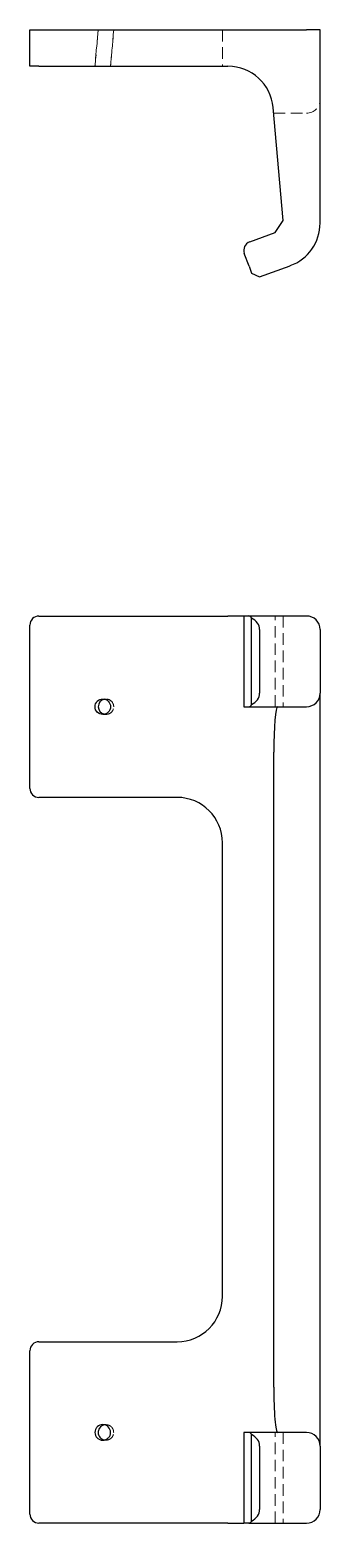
# Model space of a CAD drawing. Header units: millimetres. Extents: x 67 to 237, y 7 to 172.
# Drawn here: x 67 to 99, y 7 to 171.6 of the extents above.
import ezdxf

# ---------------------------------------------------------------- set-up
doc = ezdxf.new("R2010")
doc.units = ezdxf.units.MM
doc.linetypes.add('HIDDEN', pattern=[1.905, 1.27, -0.635])

msp = doc.modelspace()

# ---------------------------------------------------------------- linework, layer by layer
at = {"color": 7, "linetype": 'Continuous', "lineweight": 25}
for p, q in [((67, 171.61), (68, 171.61)), ((67, 167.61), (67, 171.61)), ((68, 171.61), (97.5, 171.61)), ((99, 171.61), (97.5, 171.61)), ((99, 150.32), (99, 171.61)), ((68, 167.61), (67, 167.61)), ((68, 167.61), (88.84, 167.61)), ((94.91, 150.61), (93.82, 163.05)), ((94.06, 149.27), (94.91, 150.61)), ((91.24, 148.25), (94.06, 149.27)), ((91.16, 145.56), (90.64, 146.97)), ((91.16, 145.56), (91.43, 144.8)), ((92.33, 144.39), (95.71, 145.62)), ((91.43, 144.8), (92.33, 144.39)), ((68, 107), (88.84, 107)), ((90.58, 107), (88.84, 107)), ((90.58, 107), (90.58, 97)), ((90.58, 107), (90.64, 107)), ((91.16, 107), (90.64, 107)), ((95.2, 107), (91.16, 107)), ((97.5, 107), (95.2, 107)), ((67, 88), (67, 106)), ((91.43, 97.23), (91.43, 106.77)), ((92.33, 105.5), (92.33, 98.5)), ((99, 105.5), (99, 98.5)), ((99, 92), (99, 98.5)), ((90.58, 97), (90.64, 97)), ((90.64, 97), (91.16, 97)), ((91.16, 97), (95.2, 97)), ((95.2, 97), (97.5, 97)), ((93.88, 22), (93.88, 92)), ((99, 22), (99, 92)), ((83.23, 87), (68, 87)), ((88.23, 32), (88.23, 82)), ((68, 27), (83.23, 27)), ((67, 8), (67, 26)), ((99, 15.5), (99, 22)), ((90.58, 17), (90.58, 7)), ((90.64, 17), (90.58, 17)), ((91.16, 17), (90.64, 17)), ((95.2, 17), (91.16, 17)), ((91.43, 7.23), (91.43, 16.77)), ((97.5, 17), (95.2, 17)), ((92.33, 15.5), (92.33, 8.5)), ((99, 15.5), (99, 8.5)), ((88.84, 7), (68, 7)), ((88.84, 7), (90.58, 7)), ((90.64, 7), (90.58, 7)), ((91.16, 7), (90.64, 7)), ((91.16, 7), (95.2, 7)), ((95.2, 7), (97.5, 7))]:
    msp.add_line(p, q, dxfattribs=at)
at = {"color": 7, "linetype": 'HIDDEN', "lineweight": 18}
for p, q in [((74.53, 171.61), (74.18, 167.61)), ((75.89, 167.61), (76.24, 171.61)), ((88.23, 171.61), (88.23, 167.61)), ((93.88, 162.42), (97.5, 162.42)), ((94.06, 97), (94.06, 107)), ((94.91, 107), (94.91, 97)), ((75.39, 97.85), (75.04, 97.85)), ((75.04, 96.15), (75.39, 96.15)), ((94.06, 7), (94.06, 17)), ((94.91, 17), (94.91, 7)), ((75.06, 16.13), (75.4, 16.14))]:
    msp.add_line(p, q, dxfattribs=at)
for centre, radius, start, end in [((-5207.09, 638.81), 5302.25, 354.90155, 354.94494), ((5358.76, -285.41), 5302.25, 175.05528, 175.09867), ((97.5, 163.92), 1.5, 270, 0)]:
    msp.add_arc(centre, radius, start, end, dxfattribs=at)
at = {"color": 7, "linetype": 'Continuous', "lineweight": 25}
for centre, radius, start, end in [((88.84, 162.61), 5, 5, 90), ((94, 150.32), 5, 290, 0), ((91.58, 147.31), 1, 109.9999, 199.9998), ((68, 106), 1, 90, 180), ((91.09, 106.65), 0.36, 19.9906, 79.6545), ((97.5, 105.5), 1.5, 0, 90), ((91.09, 97.35), 0.36, 280.3455, 340.0094), ((97.5, 98.5), 1.5, 270, 0), ((68, 88), 1, 180, 270), ((83.23, 82), 5, 0, 90), ((83.23, 32), 5, 270, 0), ((68, 26), 1, 90, 180), ((91.09, 16.65), 0.36, 19.9906, 79.6545), ((97.5, 15.5), 1.5, 0, 90), ((97.5, 8.5), 1.5, 270, 0), ((68, 8), 1, 180, 270), ((91.09, 7.35), 0.36, 280.3455, 340.0094)]:
    msp.add_arc(centre, radius, start, end, dxfattribs=at)
for centre, major_axis, ratio, start_param, end_param in [((90.41, 105.5), (1.92, 0), 0.781733, 0, 1.008502), ((75.39, 97), (0.853, 0), 0.996195, 1.777336, 4.505849), ((90.41, 98.5), (1.92, 0), 0.781733, 5.274683, 6.283185), ((94.32, 92), (0, 5), 0.087489, 0, 1.570796), ((94.32, 22), (0, 5), 0.087489, 1.570796, 3.141593), ((90.41, 15.5), (1.92, 0), 0.781733, 0, 1.008502), ((90.41, 8.5), (1.92, 0), 0.781733, 5.274683, 6.283185)]:
    msp.add_ellipse(centre, major_axis=major_axis, ratio=ratio, start_param=start_param, end_param=end_param, dxfattribs=at)
msp.add_ellipse((75.04, 97), major_axis=(0.853, 0), ratio=0.996195, dxfattribs=at)
at = {"color": 7, "linetype": 'HIDDEN', "lineweight": 18}
for start_param, end_param in [(0, 1.777336), (4.505849, 6.283185)]:
    msp.add_ellipse((75.39, 97), major_axis=(0.853, 0), ratio=0.996195, start_param=start_param, end_param=end_param, dxfattribs=at)
at = {"color": 7, "linetype": 'Continuous', "lineweight": 25}
for points, knots in [([(75.9, 17), (75.9, 16.89), (75.88, 16.78), (75.79, 16.57), (75.73, 16.47), (75.49, 16.23), (75.26, 16.14), (74.93, 16.14), (74.81, 16.16), (74.61, 16.25), (74.51, 16.31), (74.27, 16.55), (74.18, 16.77), (74.18, 17.11), (74.2, 17.22), (74.29, 17.43), (74.35, 17.53), (74.59, 17.77), (74.81, 17.86), (75.15, 17.86), (75.26, 17.84), (75.47, 17.75), (75.56, 17.69), (75.81, 17.45), (75.9, 17.23), (75.9, 17)], [0, 0, 0, 0, 0.0625, 0.0625, 0.125, 0.125, 0.25, 0.25, 0.3125, 0.3125, 0.375, 0.375, 0.5, 0.5, 0.5625, 0.5625, 0.625, 0.625, 0.75, 0.75, 0.8125, 0.8125, 0.875, 0.875, 1, 1, 1, 1]), ([(75.22, 17.83), (75.15, 17.81), (74.99, 17.77), (74.77, 17.61), (74.6, 17.37), (74.54, 17.15), (74.53, 16.93), (74.56, 16.71), (74.71, 16.46), (74.92, 16.27), (75.11, 16.17), (75.22, 16.17), (75.24, 16.17)], [0, 0, 0, 0, 0.092122, 0.214664, 0.336853, 0.458585, 0.496511, 0.617887, 0.739256, 0.860833, 0.982849, 1, 1, 1, 1])]:
    msp.add_open_spline(points, degree=3, knots=knots, dxfattribs=at)
at = {"color": 7, "linetype": 'HIDDEN', "lineweight": 18}
for points, knots in [([(75.4, 17.86), (75.3, 17.86), (75.19, 17.85), (75.07, 17.86), (75.05, 17.86)], [0, 0, 0, 0, 0.844999, 1, 1, 1, 1]), ([(76.24, 17), (76.23, 17.1), (76.21, 17.29), (76.07, 17.54), (75.85, 17.74), (75.58, 17.84), (75.36, 17.87), (75.25, 17.83), (75.22, 17.83)], [0, 0, 0, 0, 0.189863, 0.379714, 0.569891, 0.760756, 0.952268, 1, 1, 1, 1]), ([(75.24, 16.17), (75.32, 16.16), (75.5, 16.14), (75.77, 16.22), (76.01, 16.39), (76.17, 16.63), (76.24, 16.85), (76.24, 16.97), (76.24, 17)], [0, 0, 0, 0, 0.1665011, 0.3604522, 0.5542547, 0.7474977, 0.9400188, 1, 1, 1, 1])]:
    msp.add_open_spline(points, degree=3, knots=knots, dxfattribs=at)

doc.saveas('drawing.dxf')
